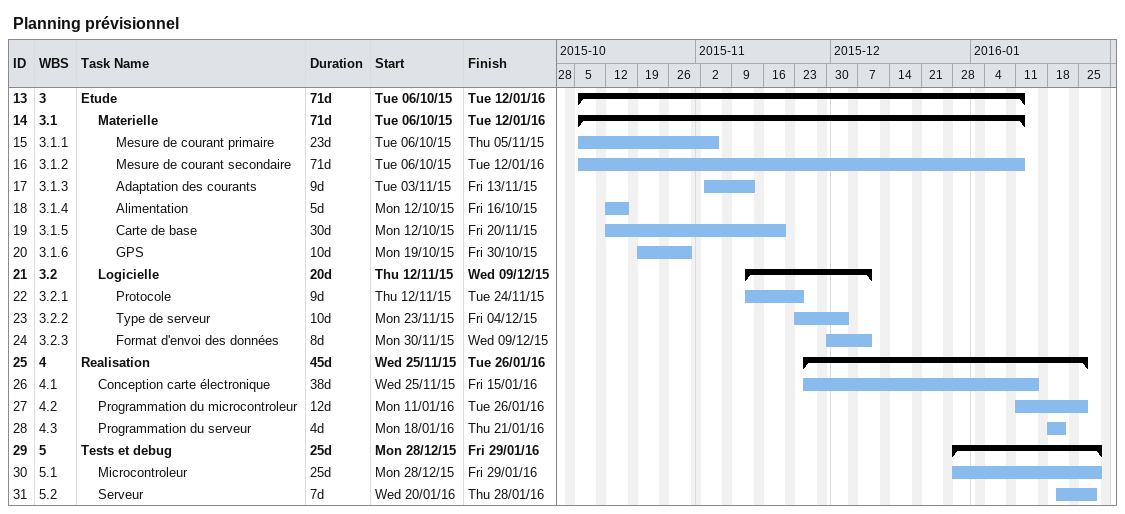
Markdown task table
Planning prévisionnel

| ID | WBS | Task | Duration | Start | Finish |
|---|---|---|---|---|---|
| 13 | 3 | **Etude** | 71d | 2015-10-06 | 2016-01-12 |
| 14 | 3.1 | **Materielle** | 71d | 2015-10-06 | 2016-01-12 |
| 15 | 3.1.1 | Mesure de courant primaire | 23d | 2015-10-06 | 2015-11-05 |
| 16 | 3.1.2 | Mesure de courant secondaire | 71d | 2015-10-06 | 2016-01-12 |
| 17 | 3.1.3 | Adaptation des courants | 9d | 2015-11-03 | 2015-11-13 |
| 18 | 3.1.4 | Alimentation | 5d | 2015-10-12 | 2015-10-16 |
| 19 | 3.1.5 | Carte de base | 30d | 2015-10-12 | 2015-11-20 |
| 20 | 3.1.6 | GPS | 10d | 2015-10-19 | 2015-10-30 |
| 21 | 3.2 | **Logicielle** | 20d | 2015-11-12 | 2015-12-09 |
| 22 | 3.2.1 | Protocole | 9d | 2015-11-12 | 2015-11-24 |
| 23 | 3.2.2 | Type de serveur | 10d | 2015-11-23 | 2015-12-04 |
| 24 | 3.2.3 | Format d'envoi des données | 8d | 2015-11-30 | 2015-12-09 |
| 25 | 4 | **Realisation** | 45d | 2015-11-25 | 2016-01-26 |
| 26 | 4.1 | Conception carte électronique | 38d | 2015-11-25 | 2016-01-15 |
| 27 | 4.2 | Programmation du microcontroleur | 12d | 2016-01-11 | 2016-01-26 |
| 28 | 4.3 | Programmation du serveur | 4d | 2016-01-18 | 2016-01-21 |
| 29 | 5 | **Tests et debug** | 25d | 2015-12-28 | 2016-01-29 |
| 30 | 5.1 | Microcontroleur | 25d | 2015-12-28 | 2016-01-29 |
| 31 | 5.2 | Serveur | 7d | 2016-01-20 | 2016-01-28 |
